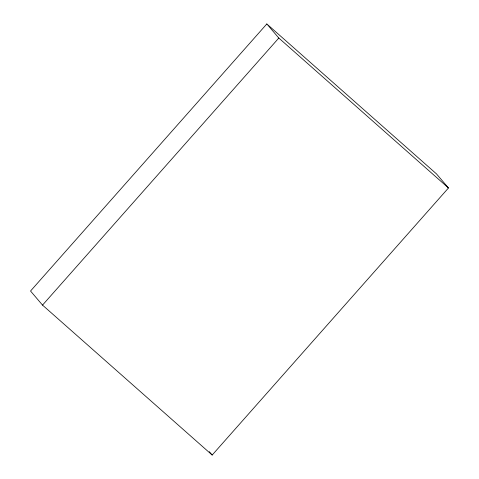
<?xml version="1.0" encoding="UTF-8"?>
<svg xmlns="http://www.w3.org/2000/svg" width="479" height="479" viewBox="0 0 479 479"><rect width="100%" height="100%" fill="white"/><g stroke="black" fill="none" stroke-linecap="round" stroke-linejoin="round"><path stroke-width="0.72" d="M266.821 23.95L30.536 291.022L42.523 305.111L212.179 455.05L448.464 187.978L436.477 173.889L266.821 23.95L278.808 38.039L448.464 187.978M42.523 305.111L278.808 38.039M209.299 451.667L212.179 455.05"/></g></svg>
